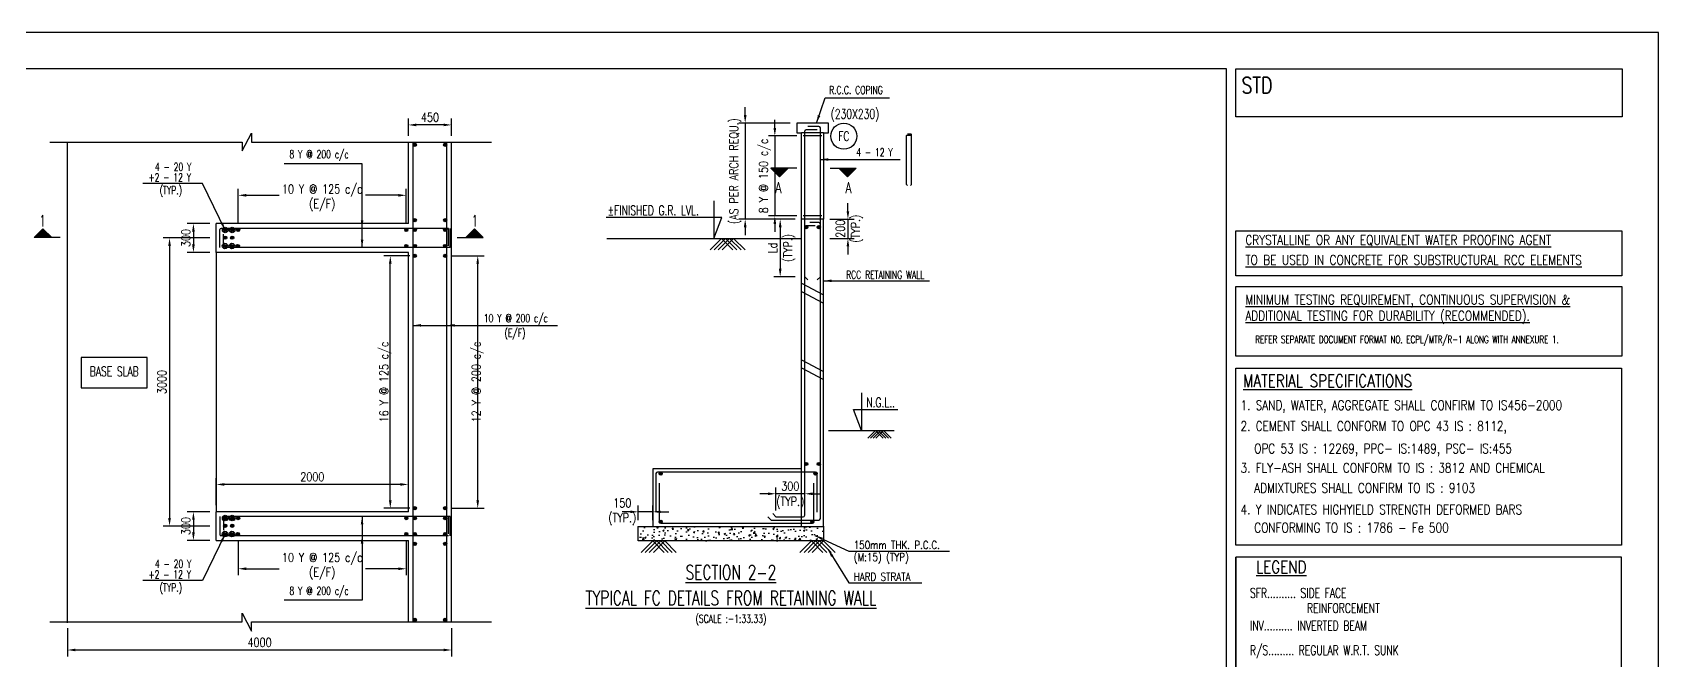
# Model space of a CAD drawing. Extents: x 345615 to 1272425, y -526289 to -156124.
# Drawn here: x 685541 to 736343, y -285894 to -266277 of the extents above; entities that cross this region are included whole.
import ezdxf
from ezdxf.enums import TextEntityAlignment as Align
from ezdxf.lldxf.tags import DXFTag

# ---------------------------------------------------------------- set-up
doc = ezdxf.new("R2010")
doc.units = 0
doc.header["$LTSCALE"] = 500
doc.header["$MEASUREMENT"] = 0
doc.header["$PDMODE"] = 35
doc.header["$PDSIZE"] = -15
doc.layers.get('DEFPOINTS').update_dxf_attribs({"color": 4})
for name, color, linetype in [('DIM1', 5, 'Continuous'), ('notes', 1, 'Continuous'), ('S- PILE CAP', 4, 'Continuous'), ('S-BRECK LINE', 8, 'Continuous'), ('S-COLUMN', 1, 'Continuous'), ('S-COLUMN CIRCLE', 9, 'Continuous'), ('S-COLUMN NO', 2, 'Continuous'), ('S-COLUMN SIZES', 2, 'Continuous'), ('S-CONCRET LINE', 4, 'Continuous'), ('S-DIM-1', 5, 'Continuous'), ('S-FOOTING', 4, 'Continuous'), ('S-LEVEL SECTION', 3, 'Continuous'), ('S-PCC', 9, 'Continuous'), ('S-REINFORCEMENT', 6, 'Continuous'), ('S-RETAINING WALL', 6, 'Continuous'), ('S-SECTION MARK', 1, 'Continuous'), ('S-STIRUPS)', 3, 'Continuous'), ('S-TEXT', 2, 'Continuous'), ('S-TEXT-1', 4, 'Continuous'), ('S-TITIL', 6, 'Continuous'), ('s_TITILE', 9, 'Continuous'), ('TITLE', 4, 'Continuous')]:
    doc.layers.add(name, color=color, linetype=linetype)
doc.layers.add('HEADING-TXT', color=1, linetype='Continuous', lineweight=25)
doc.layers.add('RIDE-PROFILE', color=8, linetype='Continuous', lineweight=25)
doc.styles.add('ROMANS', font='simplex.shx', dxfattribs={"width": 0.8, "height": 275, "bigfont": 'bigfont.shx'})
tags = doc.linetypes.add('HIDDEN', pattern=[0.375, 0.25, -0.125]).pattern_tags.tags
tags[6:7] = [DXFTag(74, 4), DXFTag(75, 0), DXFTag(340, '0'), DXFTag(46, 1.0), DXFTag(50, 0.0), DXFTag(44, 0.0), DXFTag(45, 0.0)]
tags[4:5] = [DXFTag(74, 4), DXFTag(75, 0), DXFTag(340, '0'), DXFTag(46, 1.0), DXFTag(50, 0.0), DXFTag(44, 0.0), DXFTag(45, 0.0)]
doc.dimstyles.new('dim100', dxfattribs={"dimtxt": 250, "dimasz": 250, "dimexe": 200, "dimexo": 200, "dimgap": 100, "dimtad": 1, "dimdec": 0, "dimzin": 0, "dimdsep": 46, "dimtxsty": 'ROMANS', "dimcen": 0, "dimclrd": 5, "dimclre": 5, "dimclrt": 4, "dimadec": 0, "dimazin": 0, "dimtfac": 1, "dimtdec": 0, "dimtix": 1, "dimtofl": 0, "dimtmove": 2, "dimatfit": 3, "dimfxl": 0, "dimtolj": 1, "dimtzin": 0, "dimlwd": -1, "dimlwe": -1, "dimarcsym": 0})
doc.dimstyles.new('dim33.33', dxfattribs={"dimtxt": 250, "dimasz": 250, "dimexe": 200, "dimexo": 200, "dimgap": 100, "dimtad": 1, "dimdec": 0, "dimlfac": 0.333331, "dimzin": 0, "dimdsep": 46, "dimtxsty": 'ROMANS', "dimcen": 0, "dimclrd": 5, "dimclre": 5, "dimclrt": 4, "dimadec": 0, "dimazin": 0, "dimtfac": 1, "dimtdec": 0, "dimtix": 1, "dimtofl": 0, "dimtmove": 2, "dimatfit": 3, "dimfxl": 0, "dimtolj": 1, "dimtzin": 0, "dimlwd": -1, "dimlwe": -1, "dimarcsym": 0})

# ---------------------------------------------------------------- blocks, each defined once
blk = doc.blocks.new('*D269')
at = {"layer": 'DEFPOINTS', "color": 0}
for p in [(709417, -269108), (707808, -272108), (709567, -272108)]:
    blk.add_point(p, dxfattribs=at)
at = {"layer": 'S-DIM-1', "color": 5, "lineweight": -3}
for p, q in [((707808, -268858), (707808, -268608)), ((707808, -269108), (707808, -272108)), ((707808, -272358), (707808, -272608))]:
    blk.add_line(p, q, dxfattribs=at)
at = {"layer": 'S-DIM-1', "color": 5}
for p, q in [((709217, -269108), (707608, -269108)), ((709367, -272108), (707608, -272108))]:
    blk.add_line(p, q, dxfattribs=at)
for points in [[(707767, -268858), (707850, -268858), (707808, -269108)], [(707767, -272358), (707850, -272358), (707808, -272108)]]:
    blk.add_solid(points, dxfattribs=at)
at = {"layer": 'S-DIM-1', "color": 4, "insert": (707499, -270608), "char_height": 275, "attachment_point": 5, "rotation": 90, "style": 'ROMANS'}
blk.add_mtext('\\A1;(AS PER ARCH REQU.)', dxfattribs=at)
blk = doc.blocks.new('*D270')
at = {"layer": 'DEFPOINTS', "color": 0}
for p in [(709617, -269508), (708734, -272008), (709617, -272008)]:
    blk.add_point(p, dxfattribs=at)
at = {"layer": 'S-DIM-1', "color": 5, "lineweight": -3}
for p, q in [((708734, -269258), (708734, -269008)), ((708734, -269508), (708734, -272008)), ((708734, -272258), (708734, -272508))]:
    blk.add_line(p, q, dxfattribs=at)
at = {"layer": 'S-DIM-1', "color": 5}
for p, q in [((709417, -269508), (708534, -269508)), ((709417, -272008), (708534, -272008))]:
    blk.add_line(p, q, dxfattribs=at)
for points in [[(708692, -269258), (708776, -269258), (708734, -269508)], [(708692, -272258), (708776, -272258), (708734, -272008)]]:
    blk.add_solid(points, dxfattribs=at)
at = {"layer": 'S-DIM-1', "color": 4, "insert": (708424, -270758), "char_height": 275, "attachment_point": 5, "rotation": 90, "style": 'ROMANS'}
blk.add_mtext('\\A1;8 Y @ 150 c/c', dxfattribs=at)
blk = doc.blocks.new('*D289')
at = {"layer": 'DEFPOINTS', "color": 0}
for p in [(708767, -280686), (708767, -281408), (709667, -281281)]:
    blk.add_point(p, dxfattribs=at)
at = {"layer": 'S-DIM-1', "color": 5, "lineweight": -3}
for p, q in [((708517, -280686), (708267, -280686)), ((709667, -280686), (708767, -280686)), ((709917, -280686), (710167, -280686))]:
    blk.add_line(p, q, dxfattribs=at)
at = {"layer": 'S-DIM-1', "color": 5}
for p, q in [((708767, -281208), (708767, -280486)), ((709667, -281081), (709667, -280486))]:
    blk.add_line(p, q, dxfattribs=at)
for points in [[(708517, -280644), (708517, -280728), (708767, -280686)], [(709917, -280644), (709917, -280728), (709667, -280686)]]:
    blk.add_solid(points, dxfattribs=at)
at = {"layer": 'S-DIM-1', "color": 4, "char_height": 275, "style": 'ROMANS'}
for s, insert, attachment_point in [('\\A1;300', (709217, -280586), 8), ('\\A1;(TYP.)', (709217, -280786), 2)]:
    blk.add_mtext(s, dxfattribs=dict(at, insert=insert, attachment_point=attachment_point))
blk = doc.blocks.new('*D290')
at = {"layer": 'DEFPOINTS', "color": 0}
for p in [(704467, -281250), (704467, -281708), (704917, -281708)]:
    blk.add_point(p, dxfattribs=at)
at = {"layer": 'S-DIM-1', "color": 5, "lineweight": -3}
for p, q in [((704217, -281250), (703967, -281250)), ((704917, -281250), (704467, -281250)), ((705167, -281250), (705417, -281250))]:
    blk.add_line(p, q, dxfattribs=at)
at = {"layer": 'S-DIM-1', "color": 5}
for p, q in [((704467, -281508), (704467, -281050)), ((704917, -281508), (704917, -281050))]:
    blk.add_line(p, q, dxfattribs=at)
for points in [[(704217, -281209), (704217, -281292), (704467, -281250)], [(705167, -281209), (705167, -281292), (704917, -281250)]]:
    blk.add_solid(points, dxfattribs=at)
at = {"layer": 'S-DIM-1', "color": 4, "insert": (703967, -281250), "char_height": 275, "attachment_point": 5, "style": 'ROMANS'}
blk.add_mtext('\\A1;150\\P(TYP.)', dxfattribs=at)
blk = doc.blocks.new('*D291')
at = {"layer": 'DEFPOINTS', "color": 0}
for p in [(710257, -272108, -1), (710257, -272708, -1), (711017, -272708)]:
    blk.add_point(p, dxfattribs=at)
at = {"layer": 'S-DIM-1', "color": 5, "lineweight": -3}
for p, q in [((711017, -271858), (711017, -271608)), ((711017, -272108), (711017, -272708)), ((711017, -272958), (711017, -273208))]:
    blk.add_line(p, q, dxfattribs=at)
at = {"layer": 'S-DIM-1', "color": 5}
for p, q in [((710457, -272108), (711217, -272108)), ((710457, -272708), (711217, -272708))]:
    blk.add_line(p, q, dxfattribs=at)
for points in [[(710976, -271858), (711059, -271858), (711017, -272108)], [(710976, -272958), (711059, -272958), (711017, -272708)]]:
    blk.add_solid(points, dxfattribs=at)
at = {"layer": 'S-DIM-1', "color": 4, "char_height": 275, "rotation": 90, "style": 'ROMANS'}
for s, insert, attachment_point in [('\\A1;200', (710917, -272408), 8), ('\\A1;(TYP.)', (711117, -272408), 2)]:
    blk.add_mtext(s, dxfattribs=dict(at, insert=insert, attachment_point=attachment_point))
blk = doc.blocks.new('*D292')
at = {"layer": 'DEFPOINTS', "color": 0}
for p in [(709567, -272108), (708902, -273908), (709567, -273908)]:
    blk.add_point(p, dxfattribs=at)
at = {"layer": 'S-DIM-1', "color": 5}
for p, q in [((709367, -272108), (708702, -272108)), ((709367, -273908), (708702, -273908))]:
    blk.add_line(p, q, dxfattribs=at)
at = {"layer": 'S-DIM-1', "color": 5, "lineweight": -3}
blk.add_line((708902, -272358), (708902, -273658), dxfattribs=at)
at = {"layer": 'S-DIM-1', "color": 5}
for points in [[(708860, -272358), (708944, -272358), (708902, -272108)], [(708860, -273658), (708944, -273658), (708902, -273908)]]:
    blk.add_solid(points, dxfattribs=at)
at = {"layer": 'S-DIM-1', "color": 4, "char_height": 275, "rotation": 90, "style": 'ROMANS'}
for s, insert, attachment_point in [('\\A1;(TYP.)', (709002, -273008), 2), ('\\A1;Ld', (708802, -273008), 8)]:
    blk.add_mtext(s, dxfattribs=dict(at, insert=insert, attachment_point=attachment_point))
blk = doc.blocks.new('*D273')
at = {"color": 5}
for p, q in [((686633, -284888), (686633, -285767)), ((698633, -284888), (698633, -285767)), ((698383, -285567), (686883, -285567))]:
    blk.add_line(p, q, dxfattribs=at)
for points in [[(686883, -285525), (686883, -285608), (686633, -285567)], [(698383, -285525), (698383, -285608), (698633, -285567)]]:
    blk.add_solid(points, dxfattribs=at)
at = {"layer": 'DEFPOINTS', "color": 0}
for p in [(686633, -284688), (698633, -284688), (686633, -285567)]:
    blk.add_point(p, dxfattribs=at)
at = {"color": 4, "insert": (692633, -285329), "char_height": 275, "attachment_point": 5, "style": 'ROMANS'}
blk.add_mtext('\\A1;4000', dxfattribs=at)
blk = doc.blocks.new('*D333')
at = {"color": 5}
for p, q in [((691966, -272246), (691966, -271162)), ((697220, -272246), (697220, -271162)), ((692216, -271362), (693245, -271362)), ((696970, -271362), (695942, -271362))]:
    blk.add_line(p, q, dxfattribs=at)
for points in [[(692216, -271321), (692216, -271404), (691966, -271362)], [(696970, -271321), (696970, -271404), (697220, -271362)]]:
    blk.add_solid(points, dxfattribs=at)
at = {"layer": 'DEFPOINTS', "color": 0}
for p in [(691966, -271362), (691966, -272446), (697220, -272446)]:
    blk.add_point(p, dxfattribs=at)
at = {"color": 4, "insert": (694593, -271441), "char_height": 275, "attachment_point": 5, "style": 'ROMANS'}
blk.add_mtext('\\A1;{10 Y @ 125 c/c\\P(E/F) }', dxfattribs=at)
blk = doc.blocks.new('*D334')
at = {"color": 5}
for p, q in [((697283, -269503), (697283, -268964)), ((698383, -269164), (697533, -269164)), ((698633, -269503), (698633, -268964))]:
    blk.add_line(p, q, dxfattribs=at)
for points in [[(697533, -269122), (697533, -269205), (697283, -269164)], [(698383, -269122), (698383, -269205), (698633, -269164)]]:
    blk.add_solid(points, dxfattribs=at)
at = {"layer": 'DEFPOINTS', "color": 0}
for p in [(697283, -269164), (697283, -269703), (698633, -269703)]:
    blk.add_point(p, dxfattribs=at)
at = {"color": 4, "insert": (697958, -268926), "char_height": 275, "attachment_point": 5, "style": 'ROMANS'}
blk.add_mtext('\\A1;450', dxfattribs=at)
blk = doc.blocks.new('*D274')
at = {"layer": 'DEFPOINTS', "color": 0}
for p in [(698433, -273252, 0), (699451, -273252), (698433, -281139, 0)]:
    blk.add_point(p, dxfattribs=at)
at = {"layer": 'S-DIM-1', "color": 5}
for p, q in [((698633, -273252), (699651, -273252)), ((698633, -281139), (699651, -281139))]:
    blk.add_line(p, q, dxfattribs=at)
at = {"layer": 'S-DIM-1', "color": 5, "lineweight": -3}
blk.add_line((699451, -280889), (699451, -273502), dxfattribs=at)
at = {"layer": 'S-DIM-1', "color": 5}
for points in [[(699409, -273502), (699492, -273502), (699451, -273252)], [(699409, -280889), (699492, -280889), (699451, -281139)]]:
    blk.add_solid(points, dxfattribs=at)
at = {"layer": 'S-DIM-1', "color": 4, "insert": (699451, -277196), "char_height": 275, "attachment_point": 5, "rotation": 90, "style": 'ROMANS'}
blk.add_mtext('\\A1;{12 Y @ 200 c/c\\P}', dxfattribs=at)
blk = doc.blocks.new('*D275')
at = {"layer": 'DEFPOINTS', "color": 0}
for p in [(696719, -273252), (697527, -273252, 0), (697527, -281139, 0)]:
    blk.add_point(p, dxfattribs=at)
at = {"layer": 'S-DIM-1', "color": 5}
for p, q in [((697327, -273252), (696519, -273252)), ((697327, -281139), (696519, -281139))]:
    blk.add_line(p, q, dxfattribs=at)
at = {"layer": 'S-DIM-1', "color": 5, "lineweight": -3}
blk.add_line((696719, -280889), (696719, -273502), dxfattribs=at)
at = {"layer": 'S-DIM-1', "color": 5}
for points in [[(696677, -273502), (696760, -273502), (696719, -273252)], [(696677, -280889), (696760, -280889), (696719, -281139)]]:
    blk.add_solid(points, dxfattribs=at)
at = {"layer": 'S-DIM-1', "color": 4, "insert": (696566, -277196), "char_height": 275, "attachment_point": 5, "rotation": 90, "style": 'ROMANS'}
blk.add_mtext('\\A1;{16 Y @ 125 c/c\\P}', dxfattribs=at)
blk = doc.blocks.new('*D335')
at = {"color": 5}
for p, q in [((691083, -272246), (690368, -272246)), ((690568, -272496), (690568, -272896)), ((691083, -273146), (690368, -273146))]:
    blk.add_line(p, q, dxfattribs=at)
for points in [[(690526, -272496), (690609, -272496), (690568, -272246)], [(690526, -272896), (690609, -272896), (690568, -273146)]]:
    blk.add_solid(points, dxfattribs=at)
at = {"layer": 'DEFPOINTS', "color": 0}
for p in [(691283, -272246, 10), (690568, -273146), (691283, -273146, 10)]:
    blk.add_point(p, dxfattribs=at)
at = {"color": 4, "insert": (690330, -272696), "char_height": 275, "attachment_point": 5, "rotation": 90, "style": 'ROMANS'}
blk.add_mtext('\\A1;300', dxfattribs=at)
blk = doc.blocks.new('*D276')
at = {"color": 5}
for p, q in [((691083, -281246), (690368, -281246)), ((690568, -281496), (690568, -281896)), ((691083, -282146), (690368, -282146))]:
    blk.add_line(p, q, dxfattribs=at)
for points in [[(690526, -281496), (690609, -281496), (690568, -281246)], [(690526, -281896), (690609, -281896), (690568, -282146)]]:
    blk.add_solid(points, dxfattribs=at)
at = {"layer": 'DEFPOINTS', "color": 0}
for p in [(691283, -281246, 10), (690568, -282146), (691283, -282146, 10)]:
    blk.add_point(p, dxfattribs=at)
at = {"color": 4, "insert": (690330, -281696), "char_height": 275, "attachment_point": 5, "rotation": 90, "style": 'ROMANS'}
blk.add_mtext('\\A1;300', dxfattribs=at)
blk = doc.blocks.new('*D336')
at = {"color": 5}
for p, q in [((691083, -272696), (689622, -272696)), ((689822, -272946), (689822, -281446)), ((691083, -281696), (689622, -281696))]:
    blk.add_line(p, q, dxfattribs=at)
for points in [[(689780, -272946), (689863, -272946), (689822, -272696)], [(689780, -281446), (689863, -281446), (689822, -281696)]]:
    blk.add_solid(points, dxfattribs=at)
at = {"layer": 'DEFPOINTS', "color": 0}
for p in [(691283, -272696, 10), (689822, -281696), (691283, -281696, 10)]:
    blk.add_point(p, dxfattribs=at)
at = {"color": 4, "insert": (689584, -277196), "char_height": 275, "attachment_point": 5, "rotation": 90, "style": 'ROMANS'}
blk.add_mtext('\\A1;3000', dxfattribs=at)
blk = doc.blocks.new('*D278')
at = {"color": 5}
for p, q in [((691966, -282146), (691966, -283229)), ((697220, -282146), (697220, -283229)), ((692216, -283029), (693245, -283029)), ((696970, -283029), (695942, -283029))]:
    blk.add_line(p, q, dxfattribs=at)
for points in [[(692216, -282987), (692216, -283071), (691966, -283029)], [(696970, -282987), (696970, -283071), (697220, -283029)]]:
    blk.add_solid(points, dxfattribs=at)
at = {"layer": 'DEFPOINTS', "color": 0}
for p in [(691966, -281946), (697220, -281946), (691966, -283029)]:
    blk.add_point(p, dxfattribs=at)
at = {"color": 4, "insert": (694593, -282951), "char_height": 275, "attachment_point": 5, "style": 'ROMANS'}
blk.add_mtext('\\A1;{10 Y @ 125 c/c\\P(E/F) }', dxfattribs=at)
blk = doc.blocks.new('*D337')
at = {"color": 5}
for p, q in [((691283, -281046), (691283, -280195)), ((697033, -280395), (691533, -280395)), ((697283, -281046), (697283, -280195))]:
    blk.add_line(p, q, dxfattribs=at)
for points in [[(691533, -280354), (691533, -280437), (691283, -280395)], [(697033, -280354), (697033, -280437), (697283, -280395)]]:
    blk.add_solid(points, dxfattribs=at)
at = {"layer": 'DEFPOINTS', "color": 0}
for p in [(691283, -280395), (691283, -281246), (697283, -281246)]:
    blk.add_point(p, dxfattribs=at)
at = {"color": 4, "insert": (694283, -280158), "char_height": 275, "attachment_point": 5, "style": 'ROMANS'}
blk.add_mtext('\\A1;2000', dxfattribs=at)
blk = doc.blocks.new('zw$155A')
at = {"layer": 'DIM1', "color": 7}
for points in [[(78700, 53637), (87191, 53637), (87191, 52650), (78700, 52650)], [(78700, 52414), (87191, 52414), (87191, 50881), (78700, 50881)], [(78700, 50618), (87190, 50618), (87190, 46725), (78700, 46725)], [(87190, 46462), (78700, 46462), (78700, 42515), (87190, 42515)]]:
    blk.add_lwpolyline(points, close=True, dxfattribs=at)
at = {"layer": 's_TITILE', "color": 7}
blk.add_lwpolyline([(0, 0), (88000, 0), (88000, 58000), (0, 58000)], close=True, dxfattribs=at)
at = {"layer": 's_TITILE', "color": 1}
for points in [[(1300, 800), (78500, 800), (78500, 57200), (1300, 57200)], [(78700, 57200), (87200, 57200), (87200, 56143), (78700, 56143)]]:
    blk.add_lwpolyline(points, close=True, dxfattribs=at)
at = {"layer": 'TITLE', "color": 0}
blk.add_line((78700, 42515), (78700, 46462), dxfattribs=at)
at = {"layer": 'HEADING-TXT', "color": 6, "style": 'ROMANS', "width": 0.8}
for s, height, p in [('%%UCRYSTALLINE OR ANY EQUIVALENT WATER PROOFING AGENT', 212.41, (78913, 53332)), ('%%UTO BE USED IN CONCRETE FOR SUBSTRUCTURAL RCC ELEMENTS', 212.41, (78913, 52892)), ('%%UMATERIAL SPECIFICATIONS', 271.54, (78865, 50204)), ('%%ULEGEND', 271.5, (79148, 46111))]:
    blk.add_text(s, height=height, dxfattribs=at).set_placement(p)
at = {"layer": 'HEADING-TXT', "color": 6, "insert": (78913, 52232), "char_height": 212.411, "width": 8037.04, "attachment_point": 1, "style": 'ROMANS'}
blk.add_mtext('{\\LMINIMUM TESTING REQUIREMENT, CONTINUOUS \\Fsimplex.shx,bigfont.shx;SUPERVISION & ADDITIONAL TESTING \\Fsimplex.shx,bigfont.shx;FOR DURABILITY (RECOMMENDED).}', dxfattribs=at)
at = {"layer": 'notes', "color": 4, "style": 'ROMANS'}
for s, height, width, p in [('REFER SEPARATE DOCUMENT FORMAT NO. ECPL/MTR/R-1 ALONG WITH ANNEXURE 1.', 165.21, 0.7, (79131, 51167)), ('1. SAND, WATER, AGGREGATE SHALL CONFIRM TO IS456-2000', 211.2, 0.8, (78807, 49698)), ('2. CEMENT SHALL CONFORM TO OPC 43 IS : 8112,', 211.2, 0.8, (78807, 49239)), ('OPC 53 IS : 12269, PPC- IS:1489, PSC- IS:455  ', 211.2, 0.8, (79107, 48745)), ('3. FLY-ASH SHALL CONFORM TO IS : 3812 AND CHEMICAL ', 211.2, 0.8, (78807, 48321)), ('ADMIXTURES SHALL CONFIRM TO IS : 9103', 211.2, 0.8, (79107, 47878)), ('4. Y INDICATES HIGHYIELD STRENGTH DEFORMED BARS', 211.2, 0.8, (78807, 47403)), ('CONFORMING TO IS : 1786 - Fe 500', 211.2, 0.8, (79107, 47005)), ('SFR.......... SIDE FACE', 211.2, 0.7, (79016, 45568)), ('REINFORCEMENT', 211.2, 0.7, (80271, 45235)), ('INV.......... INVERTED BEAM', 211.2, 0.7, (79016, 44851)), ('R/S......... REGULAR W.R.T. SUNK', 211.2, 0.7, (79016, 44309))]:
    blk.add_text(s, height=height, dxfattribs=dict(at, width=width)).set_placement(p)

msp = doc.modelspace()

# ---------------------------------------------------------------- hatches: boundary and pattern name
at = {"layer": 'S-PCC', "linetype": 'ByBlock'}
h = msp.add_hatch(dxfattribs=at)
h.set_pattern_fill('AR-CONC,_O', color=256, scale=66.666667)
h.set_pattern_definition([(50, (-16391949.97, 129619.4), (478.173455, -41.834757), [50, -550]), (355, (-16391949.97, 129619.4), (-92.500889, 501.461422), [40, -440]), (100.4514445, (-16391910.1, 129615.9), (385.672564, 459.626661), [42.493461, -467.428075]), (46.1842, (-16391949.97, 129752.73), (711.49422, -110.346187), [75, -825]), (96.6356355, (-16391890.7, 129743.5), (623.107964, 649.4124), [63.740228, -701.142507]), (351.184164, (-16391950, 129752.7), (623.107963, 649.4124), [60, -660]), (21, (-16391883.3, 129719.4), (397.938035, -268.412594), [50, -550]), (326, (-16391883.3, 129719.4), (162.210221, 483.433363), [40, -440]), (71.4514447, (-16391850.14, 129697.03), (560.148251, 215.020769), [42.49346, -467.428075]), (37.5, (-16391949.97, 129619.4), (8.1065702, 221.9292359), [0, -434.6666667, 0, -446.6666667, 0, -441.6666667]), (7.5, (-16391949.97, 129619.4), (175.3796916, 262.9411413), [0, -254.6666667, 0, -424.6666667, 0, -168.3333333]), (327.5, (-16392098.63, 129619.4), (355.8816241, -15.0365812), [0, -166.6666667, 0, -520, 0, -690]), (317.5, (-16392165.3, 129619.4), (388.7907796, 66.736655), [0, -216.6666667, 0, -345.3333333, 0, -490])])
h.paths.add_polyline_path([(704467.459, -282157.823), (704467.459, -281707.823), (710257.459, -281707.823), (710257.459, -282157.823)])
at = {"layer": 'S-SECTION MARK', "ltscale": 5}
h = msp.add_hatch(dxfattribs=at)
h.set_pattern_fill('ANSI31', color=256, scale=172.406964, angle=180, style=0)
h.set_pattern_definition([(225, (785653.586, -268680.388), (15.2387667, -15.2387667), [])])
h.paths.add_polyline_path([(708876.466, -270786.496), (708604.601, -270519.367), (709148.331, -270519.367)])
h = msp.add_hatch(dxfattribs=at)
h.set_pattern_fill('ANSI31', color=256, scale=172.406964, angle=180, style=0)
h.set_pattern_definition([(225, (785599.59, -268680.388), (15.2387667, -15.2387667), [])])
h.paths.add_polyline_path([(711002.448, -270786.496), (711274.314, -270519.367), (710730.583, -270519.367)])
at = {"layer": 'S-SECTION MARK'}
h = msp.add_hatch(dxfattribs=at)
h.set_pattern_fill('ANSI31', color=256, scale=172.406964, angle=180, style=0)
h.set_pattern_definition([(225, (763650.526, -270840.825), (15.2387667, -15.2387667), [])])
h.paths.add_polyline_path([(685867.383, -272412.674), (685595.517, -272679.803), (686139.248, -272679.803)])
h = msp.add_hatch(dxfattribs=at)
h.set_pattern_fill('ANSI31', color=256, scale=172.406964, style=0)
h.set_pattern_definition([(315, (621564.257, -270840.825), (-15.2387667, -15.2387667), [])])
h.paths.add_polyline_path([(699347.4, -272412.674), (699619.266, -272679.803), (699075.535, -272679.803)])

# ---------------------------------------------------------------- linework, layer by layer
at = {"color": 1}
msp.add_lwpolyline([(689119.415, -276432.895), (687062.207, -276432.895), (687062.207, -277374.201), (689119.415, -277374.201)], close=True, dxfattribs=at)
for centre in [(691562.093, -272445.594, 9.84), (691780.706, -272445.594, 9.84), (691554.183, -272945.594, 9.84), (691772.796, -272945.594, 9.84), (691562.093, -281445.594, 9.84), (691780.706, -281445.594, 9.84), (691554.183, -281945.594, 9.84), (691772.796, -281945.594, 9.84)]:
    msp.add_circle(centre, 87.516, dxfattribs=at)
at = {"layer": 'RIDE-PROFILE', "color": 2, "linetype": 'HIDDEN', "ltscale": 1000}
for p, q in [((709567.459, -274107.823, 9.84), (710257.459, -274475.166, 9.84)), ((709567.459, -274362.722, 9.84), (710257.459, -274730.066, 9.84)), ((709567.459, -276498.738, 6.64), (710257.459, -276866.081, 6.64)), ((709567.459, -276753.637, 6.64), (710257.459, -277120.981, 6.64))]:
    msp.add_line(p, q, dxfattribs=at)
at = {"layer": 'S- PILE CAP', "color": 8, "linetype": 'HIDDEN', "ltscale": 1500}
for p, q in [((691283.191, -273145.594), (691283.191, -281245.594, 9.84)), ((709567.459, -281707.823, 10.64), (709567.459, -279907.823, 10.64))]:
    msp.add_line(p, q, dxfattribs=at)
at = {"layer": 'S-BRECK LINE', "ltscale": 0.3, "elevation": 9.84}
for points in [[(686080.027, -269703.497), (692088.449, -269703.497), (692088.449, -269974.701), (692384.356, -269417.339), (692384.356, -269703.497), (699882.934, -269703.497)], [(686080.027, -284687.691), (692088.449, -284687.691), (692088.449, -284416.487), (692384.356, -284973.849), (692384.356, -284687.691), (699882.934, -284687.691)]]:
    msp.add_lwpolyline(points, dxfattribs=at)
at = {"layer": 'S-COLUMN', "color": 4}
msp.add_line((709567.459, -272068.819, 10.64), (709567.459, -269407.823, 10.64), dxfattribs=at)
at = {"layer": 'S-COLUMN', "color": 8, "linetype": 'HIDDEN', "ltscale": 750}
msp.add_line((710257.459, -269407.823, 10.64), (709567.459, -269407.823, 10.64), dxfattribs=at)
at = {"layer": 'S-COLUMN', "color": 4, "elevation": 10.64}
for points in [[(709567.459, -272107.823), (709567.459, -269407.823)], [(710257.459, -269407.823), (710257.459, -272107.823)]]:
    msp.add_lwpolyline(points, dxfattribs=at)
at = {"layer": 'S-COLUMN CIRCLE'}
msp.add_circle((710889.984, -269515.348, 10.64), 407.525, dxfattribs=at)
at = {"layer": 'S-CONCRET LINE', "elevation": 10.64}
for points in [[(709417.459, -269107.823), (709417.459, -269407.823), (709567.459, -269407.823)], [(710257.459, -269407.823), (710407.459, -269407.823), (710407.459, -269107.823), (709417.459, -269107.823)]]:
    msp.add_lwpolyline(points, dxfattribs=at)
at = {"layer": 'S-FOOTING', "elevation": 10.64}
msp.add_lwpolyline([(709567.459, -279907.823), (704917.459, -279907.823), (704917.459, -281707.823), (710257.459, -281707.823)], dxfattribs=at)
at = {"layer": 'S-LEVEL SECTION'}
for p, q in [((703488.596, -272707.823, 10.64), (709567.459, -272707.823, 10.64)), ((710407.459, -278707.823, 10.64), (712467.16, -278707.823, 10.64))]:
    msp.add_line(p, q, dxfattribs=at)
at = {"layer": 'S-LEVEL SECTION', "elevation": 10.64}
for points in [[(706828.806, -271537.423), (706828.806, -272707.823), (707078.806, -272057.823), (703468.177, -272057.823)], [(711437.309, -277537.423), (711437.309, -278707.823), (711187.309, -278057.823), (712581.04, -278057.823)]]:
    msp.add_lwpolyline(points, dxfattribs=at)
at = {"layer": 'S-PCC', "elevation": 10.64}
for points in [[(706708.534, -273065.796), (707066.506, -272707.823), (707424.479, -273065.796)], [(706835.096, -273065.796), (707193.069, -272707.823), (707551.042, -273065.796)], [(706961.659, -273065.796), (707319.631, -272707.823), (707677.604, -273065.796)], [(707088.221, -273065.796), (707446.194, -272707.823), (707804.167, -273065.796)], [(712117.141, -278946.471), (711878.493, -278707.823), (711639.844, -278946.471)], [(712201.516, -278946.471), (711962.868, -278707.823), (711724.219, -278946.471)], [(712285.891, -278946.471), (712047.243, -278707.823), (711808.594, -278946.471)], [(712370.266, -278946.471), (712131.618, -278707.823), (711892.969, -278946.471)], [(705275.431, -282515.796), (704917.459, -282157.823), (704559.486, -282515.796)], [(705401.994, -282515.796), (705044.021, -282157.823), (704686.048, -282515.796)], [(705528.556, -282515.796), (705170.584, -282157.823), (704812.611, -282515.796)], [(705655.119, -282515.796), (705297.146, -282157.823), (704939.173, -282515.796)], [(709519.798, -282515.796), (709877.771, -282157.823), (710235.744, -282515.796)], [(709646.361, -282515.796), (710004.334, -282157.823), (710362.306, -282515.796)], [(709772.923, -282515.796), (710130.896, -282157.823), (710488.869, -282515.796)], [(709899.486, -282515.796), (710257.459, -282157.823), (710615.431, -282515.796)]]:
    msp.add_lwpolyline(points, dxfattribs=at)
msp.add_lwpolyline([(704467.459, -282157.823), (704467.459, -281707.823), (710257.459, -281707.823), (710257.459, -282157.823)], close=True, dxfattribs=at)
at = {"layer": 'S-REINFORCEMENT', "color": 5, "ltscale": 10}
for p, q in [((697433.191, -284700.028, 9.84), (697433.191, -269703.497, 9.84)), ((698483.191, -284700.028, 9.84), (698483.191, -269703.497, 9.84)), ((691396.801, -272995.594, 9.84), (691396.801, -272433.094, 9.84)), ((698533.543, -272395.594, 9.84), (691434.301, -272395.594, 9.84)), ((691664.355, -272395.594, 9.84), (691504.305, -272395.594, 9.84)), ((691504.305, -272931.364, 9.84), (691504.305, -272572.337, 9.84)), ((698533.543, -272936.654, 9.84), (698533.543, -272395.594, 9.84)), ((698587.803, -272995.594, 9.84), (698587.803, -272395.594, 9.84)), ((698587.803, -272995.594, 9.84), (691554.183, -272995.594, 9.84)), ((691656.445, -272995.594, 9.84), (691554.183, -272995.594, 9.84)), ((691396.801, -281395.594, 9.84), (691396.801, -281958.094, 9.84)), ((691664.355, -281395.594, 9.84), (691504.305, -281395.594, 9.84)), ((691504.305, -281433.094, 9.84), (691504.305, -281818.851, 9.84)), ((698587.803, -281395.594, 9.84), (691541.805, -281395.594, 9.84)), ((698533.543, -281936.654, 9.84), (698533.543, -281395.594, 9.84)), ((698587.803, -281995.594, 9.84), (698587.803, -281395.594, 9.84)), ((698533.543, -281995.594, 9.84), (691434.301, -281995.594, 9.84))]:
    msp.add_line(p, q, dxfattribs=at)
at = {"layer": 'S-REINFORCEMENT', "color": 5, "ltscale": 10, "elevation": 10.64}
for points in [[(710057.459, -274007.823), (710157.459, -273907.823), (710157.459, -269257.823, 0.414213562), (710107.459, -269207.823), (709767.459, -269207.823)], [(709667.459, -273907.823), (709767.459, -274007.823), (709667.459, -273907.823), (709667.459, -269357.823, -0.414213562), (709717.459, -269307.823), (710057.459, -269307.823)], [(712843.959, -271020.352), (712877.292, -271053.685), (712843.959, -271020.352), (712843.959, -269503.685, -0.414213562), (712860.625, -269487.019), (712973.959, -269487.019)], [(712973.959, -271053.685), (713007.292, -271020.352), (713007.292, -269470.352, 0.414213562), (712990.625, -269453.685), (712877.292, -269453.685)], [(708517.459, -281407.823), (708617.459, -281507.823), (710107.459, -281507.823, 0.414213562), (710157.459, -281457.823), (710157.459, -272257.823, 0.414213562), (710107.459, -272207.823), (709827.459, -272207.823)], [(708667.459, -281307.823), (708767.459, -281407.823), (709617.459, -281407.823, 0.414213562), (709667.459, -281357.823), (709667.459, -272357.823, -0.414213562), (709717.459, -272307.823), (709997.459, -272307.823)], [(710057.459, -281257.823), (710057.459, -280057.823, 0.414213562), (710007.459, -280007.823), (705067.459, -280007.823, 0.414213562), (705017.459, -280057.823), (705017.459, -281257.823)], [(705117.459, -280357.823), (705117.459, -281557.823, 0.414213562), (705167.458, -281607.823), (709907.459, -281607.823, 0.414213562), (709957.459, -281557.823), (709957.459, -280357.823)]]:
    msp.add_lwpolyline(points, format="xyb", dxfattribs=at)
at = {"layer": 'S-REINFORCEMENT', "color": 5, "ltscale": 10, "const_width": 50}
for points, elevation in [([(697508.191, -269783.414, 1), (697458.191, -269783.414, 1)], 9.84), ([(698458.191, -269783.414, 1), (698408.191, -269783.414, 1)], 9.84), ([(697508.191, -272138.992, 1), (697458.191, -272138.992, 1)], 9.84), ([(698458.191, -272138.992, 1), (698408.191, -272138.992, 1)], 9.84), ([(691587.093, -272445.594, 1), (691537.093, -272445.594, 1)], 9.84), ([(691587.093, -272685.807, 1), (691537.093, -272685.807, 1)], 9.84), ([(691805.706, -272445.594, 1), (691755.706, -272445.594, 1)], 9.84), ([(691805.706, -272685.807, 1), (691755.706, -272685.807, 1)], 9.84), ([(691991.484, -272445.594, 1), (691941.484, -272445.594, 1)], 9.84), ([(697245.174, -272445.594, 1), (697195.174, -272445.594, 1)], 9.84), ([(697508.191, -272445.594, 1), (697458.191, -272445.594, 1)], 9.84), ([(698458.866, -272445.594, 1), (698408.866, -272445.594, 1)], 9.84), ([(709692.459, -272357.823, 1), (709742.459, -272357.823, 1)], 10.64), ([(710082.459, -272357.823, 1), (710132.459, -272357.823, 1)], 10.64), ([(691579.183, -272945.594, 1), (691529.183, -272945.594, 1)], 9.84), ([(691797.796, -272945.594, 1), (691747.796, -272945.594, 1)], 9.84), ([(691983.574, -272945.594, 1), (691933.574, -272945.594, 1)], 9.84), ([(697245.174, -272945.594, 1), (697195.174, -272945.594, 1)], 9.84), ([(697508.191, -272945.594, 1), (697458.191, -272945.594, 1)], 9.84), ([(697508.191, -273252.196, -1), (697458.191, -273252.196, -1)], 9.84), ([(698458.191, -273252.196, -1), (698408.191, -273252.196, -1)], 9.84), ([(698458.866, -272945.594, 1), (698408.866, -272945.594, 1)], 9.84), ([(709692.459, -279757.822, 1), (709742.459, -279757.822, 1)], 10.64), ([(710082.459, -279757.822, 1), (710132.459, -279757.822, 1)], 10.64), ([(705192.458, -280057.823, 1), (705142.458, -280057.823, 1)], 10.64), ([(709982.459, -280057.823, -1), (710032.459, -280057.823, -1)], 10.64), ([(691587.093, -281445.594, 1), (691537.093, -281445.594, 1)], 9.84), ([(691805.706, -281445.594, 1), (691755.706, -281445.594, 1)], 9.84), ([(691991.484, -281445.594, 1), (691941.484, -281445.594, 1)], 9.84), ([(697245.174, -281445.594, -1), (697195.174, -281445.594, -1)], 9.84), ([(697508.191, -281138.992, 1), (697458.191, -281138.992, 1)], 9.84), ([(697508.191, -281445.594, 1), (697458.191, -281445.594, 1)], 9.84), ([(698458.191, -281138.992, 1), (698408.191, -281138.992, 1)], 9.84), ([(698458.866, -281445.594, 1), (698408.866, -281445.594, 1)], 9.84), ([(691579.183, -281945.594, 1), (691529.183, -281945.594, 1)], 9.84), ([(691587.093, -281685.807, 1), (691537.093, -281685.807, 1)], 9.84), ([(691797.796, -281945.594, 1), (691747.796, -281945.594, 1)], 9.84), ([(691805.706, -281685.807, 1), (691755.706, -281685.807, 1)], 9.84), ([(691983.574, -281945.594, 1), (691933.574, -281945.594, 1)], 9.84), ([(697245.174, -281945.594, -1), (697195.174, -281945.594, -1)], 9.84), ([(697508.191, -281945.594, 1), (697458.191, -281945.594, 1)], 9.84), ([(698458.866, -281945.594, 1), (698408.866, -281945.594, 1)], 9.84), ([(705192.458, -281557.823, -1), (705142.458, -281557.823, -1)], 10.64), ([(709882.459, -281557.823, 1), (709932.459, -281557.823, 1)], 10.64), ([(697508.191, -282252.196, -1), (697458.191, -282252.196, -1)], 9.84), ([(698458.191, -282252.196, -1), (698408.191, -282252.196, -1)], 9.84), ([(697508.191, -284620.111, -1), (697458.191, -284620.111, -1)], 9.84), ([(698458.191, -284620.111, -1), (698408.191, -284620.111, -1)], 9.84)]:
    msp.add_lwpolyline(points, format="xyb", close=True, dxfattribs=dict(at, elevation=elevation))
at = {"layer": 'S-REINFORCEMENT', "color": 5, "ltscale": 10}
for centre in [(697483.191, -269783.414, 9.84), (698433.191, -269783.414, 9.84), (697483.191, -272138.992, 9.84), (698433.191, -272138.992, 9.84), (691562.093, -272445.594, 9.84), (691562.093, -272685.807, 9.84), (691780.706, -272445.594, 9.84), (691780.706, -272685.807, 9.84), (691966.484, -272445.594, 9.84), (697220.174, -272445.594, 9.84), (697483.191, -272445.594, 9.84), (698433.866, -272445.594, 9.84), (709717.459, -272357.823, 10.64), (710107.459, -272357.823, 10.64), (691554.183, -272945.594, 9.84), (691772.796, -272945.594, 9.84), (691958.574, -272945.594, 9.84), (697220.174, -272945.594, 9.84), (697483.191, -272945.594, 9.84), (697483.191, -273252.196, 9.84), (698433.191, -273252.196, 9.84), (698433.866, -272945.594, 9.84), (709717.459, -279757.822, 10.64), (710107.459, -279757.822, 10.64), (705167.458, -280057.823, 10.64), (710007.459, -280057.823, 10.64), (691562.093, -281445.594, 9.84), (691780.706, -281445.594, 9.84), (691966.484, -281445.594, 9.84), (697220.174, -281445.594, 9.84), (697483.191, -281138.992, 9.84), (697483.191, -281445.594, 9.84), (698433.191, -281138.992, 9.84), (698433.866, -281445.594, 9.84), (691554.183, -281945.594, 9.84), (691562.093, -281685.807, 9.84), (691772.796, -281945.594, 9.84), (691780.706, -281685.807, 9.84), (691958.574, -281945.594, 9.84), (697220.174, -281945.594, 9.84), (697483.191, -281945.594, 9.84), (698433.866, -281945.594, 9.84), (705167.458, -281557.823, 10.64), (709907.459, -281557.823, 10.64), (697483.191, -282252.196, 9.84), (698433.191, -282252.196, 9.84), (697483.191, -284620.111, 9.84), (698433.191, -284620.111, 9.84)]:
    msp.add_circle(centre, 50, dxfattribs=at)
for centre, start, end in [((691434.301, -272433.094, 9.84), 90, 180), ((691541.805, -281433.094, 9.84), 90, 180), ((691434.301, -281958.094, 9.84), 180, 270)]:
    msp.add_arc(centre, 37.5, start, end, dxfattribs=at)
at = {"layer": 'S-RETAINING WALL', "color": 4}
for p, q in [((686633.191, -281245.594, 9.84), (686633.191, -269703.497, 9.84)), ((697283.191, -272245.594, 9.84), (697283.191, -269703.497, 9.84)), ((698633.191, -284700.028, 9.84), (698633.191, -269703.497, 9.84)), ((697283.191, -272245.594, 9.84), (691283.191, -272245.594, 9.84)), ((691283.191, -273145.594, 9.84), (691283.191, -272245.594, 9.84)), ((710257.459, -272107.823, 10.64), (709567.459, -272107.823, 10.64)), ((697283.191, -273145.594, 9.84), (691283.191, -273145.594, 9.84)), ((697283.191, -281245.594, 9.84), (697283.191, -273145.594, 9.84)), ((686633.191, -282145.594, 9.84), (686633.191, -281245.594, 9.84)), ((697283.191, -281245.594, 9.84), (691283.191, -281245.594, 9.84)), ((691283.191, -282145.594, 9.84), (691283.191, -281245.594, 9.84)), ((686633.191, -284718.203, 9.84), (686633.191, -282145.594, 9.84)), ((691283.191, -282145.594, 9.84), (697283.191, -282145.594, 9.84)), ((697283.191, -284700.028, 9.84), (697283.191, -282145.594, 9.84))]:
    msp.add_line(p, q, dxfattribs=at)
at = {"layer": 'S-RETAINING WALL', "color": 4, "elevation": 10.64}
for points in [[(709567.459, -279907.823), (709567.459, -272107.823)], [(710257.459, -281707.823), (710257.459, -272107.823)]]:
    msp.add_lwpolyline(points, dxfattribs=at)
at = {"layer": 'S-SECTION MARK'}
for p, q in [((709417.459, -270519.367, 10.64), (708604.601, -270519.367, 10.64)), ((708604.601, -270519.367, 10.64), (708876.466, -270786.496, 10.64)), ((709148.331, -270519.367, 10.64), (708876.466, -270786.496, 10.64)), ((710461.456, -270519.367, 10.64), (711274.314, -270519.367, 10.64)), ((710730.583, -270519.367, 10.64), (711002.448, -270786.496, 10.64)), ((711274.314, -270519.367, 10.64), (711002.448, -270786.496, 10.64)), ((685867.383, -272412.674, 9.84), (685595.517, -272679.803, 9.84)), ((686408.375, -272679.803, 9.84), (685595.517, -272679.803, 9.84)), ((686139.248, -272679.803, 9.84), (685867.383, -272412.674, 9.84)), ((698806.408, -272679.803, 9.84), (699619.266, -272679.803, 9.84)), ((699075.535, -272679.803, 9.84), (699347.4, -272412.674, 9.84)), ((699347.4, -272412.674, 9.84), (699619.266, -272679.803, 9.84))]:
    msp.add_line(p, q, dxfattribs=at)
at = {"layer": 'S-STIRUPS)', "color": 2, "ltscale": 750}
for p, q in [((710207.459, -269507.823, 10.64), (709617.459, -269507.823, 10.64)), ((710207.459, -272007.823, 10.64), (709617.459, -272007.823, 10.64))]:
    msp.add_line(p, q, dxfattribs=at)

# ---------------------------------------------------------------- block references
at = {"xscale": 1.420454545454545, "yscale": 1.420454545454545, "zscale": 1.420454545454545}
msp.add_blockref('zw$155A', (611343.115, -348663.35), dxfattribs=at)

# ---------------------------------------------------------------- texts
at = {"layer": 'S-COLUMN NO', "style": 'ROMANS', "width": 0.7}
msp.add_text('FC', height=300, dxfattribs=at).set_placement((710889.984, -269515.348, 10.64), align=Align.MIDDLE)
at = {"layer": 'S-COLUMN SIZES', "style": 'ROMANS', "width": 0.7}
msp.add_text('(230X230)', height=300, dxfattribs=at).set_placement((710482.459, -268820.491, 10.64), align=Align.MIDDLE_LEFT)
at = {"layer": 'S-LEVEL SECTION', "style": 'ROMANS', "width": 0.7}
for s, p in [('%%PFINISHED G.R. LVL.', (703514.94, -271832.823, 10.64)), ('N.G.L..', (711590.114, -277832.823, 10.64))]:
    msp.add_text(s, height=300, dxfattribs=at).set_placement(p, align=Align.MIDDLE_LEFT)
at = {"layer": 'S-SECTION MARK', "style": 'ROMANS', "width": 0.7}
for s, p in [('A', (708843.523, -271122.627, 10.64)), ('A', (711035.392, -271122.627, 10.64)), ('1', (685854.803, -272157.88, 28.003)), ('1', (699359.98, -272157.88, 28.003))]:
    msp.add_text(s, height=350, dxfattribs=at).set_placement(p, align=Align.MIDDLE)
at = {"layer": 'S-TEXT', "style": 'ROMANS', "width": 0.7}
msp.add_text('(SCALE :-1:33.33)', height=250, dxfattribs=at).set_placement((707362.459, -284590.011, 10.64), align=Align.MIDDLE_CENTER)
at = {"layer": 'S-TEXT-1', "style": 'ROMANS'}
for s, width, p in [('R.C.C. COPING', 0.7, (710427.959, -268073.568, 10.64)), ('8 Y @ 200 c/c', 0.7, (693566.864, -270080.826, 9.84)), ('4 - 12 Y', 0.7, (711276.793, -270018.867, 10.64)), ('+2 - 12 Y', 0.7, (689160.924, -270801.392, -1.032)), ('4 - 20 Y', 0.7, (689364.688, -270476.38, -1.032)), ('(TYP.)', 0.7, (689514.29, -271201.63, -1.032)), ('RCC RETAINING WALL', 0.7, (710960.76, -273844.134, 10.64)), ('10 Y @ 200 c/c', 0.7, (699640.375, -275199.811, 9.84)), ('(E/F) ', 0.7, (700290.158, -275661.63, 9.84)), ('150mm THK. P.C.C.', 0.8, (711199.131, -282286.537, 200.226)), ('4 - 20 Y', 0.7, (689364.688, -282877.335, -1.032)), ('(M:15) (TYP)', 0.8, (711199.131, -282663.109, 200.226)), ('+2 - 12 Y', 0.7, (689160.924, -283206.238, -1.032)), ('(TYP.)', 0.7, (689514.29, -283617.257, -1.032)), ('HARD STRATA ', 0.8, (711199.131, -283279.295, 200.226)), ('8 Y @ 200 c/c', 0.7, (693566.864, -283718.515, 9.84))]:
    msp.add_text(s, height=250, dxfattribs=dict(at, width=width)).set_placement(p, align=Align.MIDDLE_LEFT)
at = {"layer": 'S-TITIL', "style": 'ROMANS', "width": 0.7}
for s, p in [('%%USECTION 2-2', (707362.459, -283140.011, 10.64)), ('%%UTYPICAL FC DETAILS FROM RETAINING WALL', (707362.459, -283940.011, 10.64))]:
    msp.add_text(s, height=450, dxfattribs=at).set_placement(p, align=Align.MIDDLE_CENTER)
at = {"layer": 'TITLE', "color": 2, "style": 'ROMANS', "width": 0.8}
msp.add_text('STD', height=497.1591, dxfattribs=at).set_placement((723314.7, -267924.345), align=Align.MIDDLE_LEFT)
at = {"layer": 'TITLE', "color": 2, "style": 'ROMANS', "width": 0.7}
msp.add_text('BASE SLAB', height=300, dxfattribs=at).set_placement((688095.204, -276864.237), align=Align.MIDDLE_CENTER)

# ---------------------------------------------------------------- dimensions: what is measured, and where the dimension line sits
at = {"color": 1}
for base, p1, p2, angle, picture, middle in [((697283.191, -269163.717, 9.84), (698633.191, -269703.497, 9.84), (697283.191, -269703.497, 9.84), 180, '*D334', (697958.191, -268926.217, 9.84)), ((690567.818, -273145.594), (691283.191, -272245.594, 9.84), (691283.191, -273145.594, 9.84), 90, '*D335', (690330.318, -272695.594)), ((689821.811, -281695.594), (691283.191, -272695.594, 9.84), (691283.191, -281695.594, 9.84), 90, '*D336', (689584.311, -277195.594)), ((690567.818, -282145.594, 9.84), (691283.191, -281245.594, 19.679), (691283.191, -282145.594, 19.679), 90, '*D276', (690330.318, -281695.594, 9.84)), ((686633.191, -285566.621, 9.84), (698633.191, -284687.691, 9.84), (686633.191, -284687.691, 9.84), 180, '*D273', (692633.191, -285329.121, 9.84))]:
    dim = msp.add_linear_dim(base=base, p1=p1, p2=p2, angle=angle, dimstyle='dim33.33', dxfattribs=at)
    dim.commit()
    dim.dimension.update_dxf_attribs({"geometry": picture, "text_midpoint": middle})
for base, p1, p2, picture, middle in [((691966.484, -271362.312, 9.84), (697220.174, -272445.594, 9.84), (691966.484, -272445.594, 9.84), '*D333', (694593.329, -271440.681, 9.84)), ((691966.484, -283028.876, 9.84), (697220.174, -281945.594, 9.84), (691966.484, -281945.594, 9.84), '*D278', (694593.329, -282950.507, 9.84))]:
    dim = msp.add_linear_dim(base=base, p1=p1, p2=p2, angle=180, text='{10 Y @ 125 c/c\\P(E/F) }', dimstyle='dim100', override={"dimtxsty": 'ROMANS'}, dxfattribs=at)
    dim.commit()
    dim.dimension.update_dxf_attribs({"geometry": picture, "text_midpoint": middle, "dimtype": 160})
dim = msp.add_linear_dim(base=(691283.191, -280395.186, 9.84), p1=(697283.191, -281245.594, 9.84), p2=(691283.191, -281245.594, 9.84), dimstyle='dim33.33', dxfattribs=at)
dim.commit()
dim.dimension.update_dxf_attribs({"geometry": '*D337', "text_midpoint": (694283.191, -280157.686, 9.84)})
at = {"layer": 'S-DIM-1'}
for base, p1, p2, angle, text, override, picture, middle in [((707808.456, -272107.823, 10.64), (709417.459, -269107.823, 10.64), (709567.459, -272107.823, 10.64), 90, '(AS PER ARCH REQU.)', {"dimtofl": 1, "dimtmove": 0, "dimlwd": 65533}, '*D269', (707498.932, -270607.823, 10.64)), ((708733.956, -272007.823, 10.64), (709617.459, -269507.823, 10.64), (709617.459, -272007.823, 10.64), 90, '8 Y @ 150 c/c', {"dimtofl": 1, "dimtmove": 0, "dimlwd": 65533}, '*D270', (708424.432, -270757.823, 10.64)), ((711017.472, -272707.823, 11.893), (710257.459, -272107.823, 10.64), (710257.459, -272707.823, 10.64), 90, '<>\\X(TYP.)', {"dimtofl": 1, "dimtmove": 0, "dimlwd": 65533}, '*D291', (711017.472, -272407.823, 11.893)), ((708901.884, -273907.823, 10.64), (709567.459, -272107.823, 10.64), (709567.459, -273907.823, 10.64), 90, 'Ld\\X(TYP.)', {"dimtxt": 250, "dimasz": 250, "dimtofl": 1, "dimtmove": 0, "dimlwd": 65533}, '*D292', (708901.884, -273007.823, 10.64)), ((708767.459, -280686.12, 10.64), (709667.459, -281281.019, 10.64), (708767.459, -281407.823, 10.64), 180, '<>\\X(TYP.)', {"dimtxt": 250, "dimasz": 250, "dimtofl": 1, "dimtmove": 0, "dimlwd": 65533}, '*D289', (709217.459, -280686.12, 10.64))]:
    dim = msp.add_linear_dim(base=base, p1=p1, p2=p2, angle=angle, text=text, dimstyle='dim33.33', override=override, dxfattribs=at)
    dim.commit()
    dim.dimension.update_dxf_attribs({"geometry": picture, "text_midpoint": middle})
for base, p1, p2, angle, text, override, picture, middle in [((696718.64, -273252.196, 9.84), (697527.432, -281138.992, 9.84), (697527.432, -273252.196, 9.84), 90, '{16 Y @ 125 c/c\\X}', {"dimtxsty": 'ROMANS', "dimtofl": 1, "dimtmove": 1, "dimlwd": 65533}, '*D275', (696566.437, -277195.594, 9.84)), ((699450.773, -273252.196, 9.84), (698433.191, -281138.992, 9.84), (698433.191, -273252.196, 9.84), 90, '{12 Y @ 200 c/c\\X}', {"dimtxsty": 'ROMANS', "dimtofl": 1, "dimtmove": 1, "dimlwd": 65533}, '*D274', (699450.773, -277195.594, 9.84)), ((704467.459, -281250.367, 10.64), (704917.459, -281707.823, 10.64), (704467.459, -281707.823, 10.64), 180, '<>\\X(TYP.)', {"dimtxt": 250, "dimasz": 250, "dimtofl": 1, "dimtmove": 1, "dimlwd": 65533}, '*D290', (703967.459, -281250.367, 10.64))]:
    dim = msp.add_linear_dim(base=base, p1=p1, p2=p2, angle=angle, text=text, dimstyle='dim33.33', override=override, dxfattribs=at)
    dim.commit()
    dim.dimension.update_dxf_attribs({"geometry": picture, "text_midpoint": middle, "dimtype": 160})

# ---------------------------------------------------------------- leaders
at = {"color": 1}
for points in [[(695837.447, -272395.594, 9.84), (695837.447, -270378.803, 9.84), (693398.474, -270378.803, 9.84)], [(695837.447, -272995.594, 9.84), (695837.447, -270378.803, 9.84), (693398.474, -270378.803, 9.84)], [(691561.679, -272449.403, 19.679), (690855.699, -270996.041, 19.679), (688988.564, -270996.041, 19.679)], [(697433.191, -275424.811, 9.84), (701519.731, -275424.811, 9.84)], [(698483.191, -275424.811, 9.84), (701943.474, -275424.811, 9.84)], [(695837.447, -281395.594, 9.84), (695837.447, -284012.385, 9.84), (693398.474, -284012.385, 9.84)], [(691561.679, -281941.785, 19.679), (690855.699, -283395.147, 19.679), (688988.564, -283395.147, 19.679)], [(695837.447, -281995.594, 9.84), (695837.447, -284012.385, 9.84), (693398.474, -284012.385, 9.84)]]:
    msp.add_leader(points, dimstyle='dim100', override={"dimgap": 100, "dimtad": 0}, dxfattribs=at)
at = {"layer": 'S-DIM-1'}
for points, dimstyle in [([(710033.35, -269107.823, 10.64), (710307.959, -268313.568, 10.64), (712320.456, -268313.568, 10.64)], 'dim33.33'), ([(710157.459, -270243.867, 10.64), (712653.655, -270243.867, 10.64)], 'dim100'), ([(710257.459, -274033.42, 10.64), (713563.623, -274033.42, 10.64)], 'dim100'), ([(709986.959, -281989.367, 10.64), (711043.459, -282474.823, 10.64), (714192.383, -282474.823, 10.64)], 'dim100'), ([(710395.381, -282422.308, 10.64), (711043.459, -283467.581, 10.64), (713330.383, -283467.581, 10.64)], 'dim100')]:
    msp.add_leader(points, dimstyle=dimstyle, dxfattribs=at)

doc.saveas('drawing.dxf')
